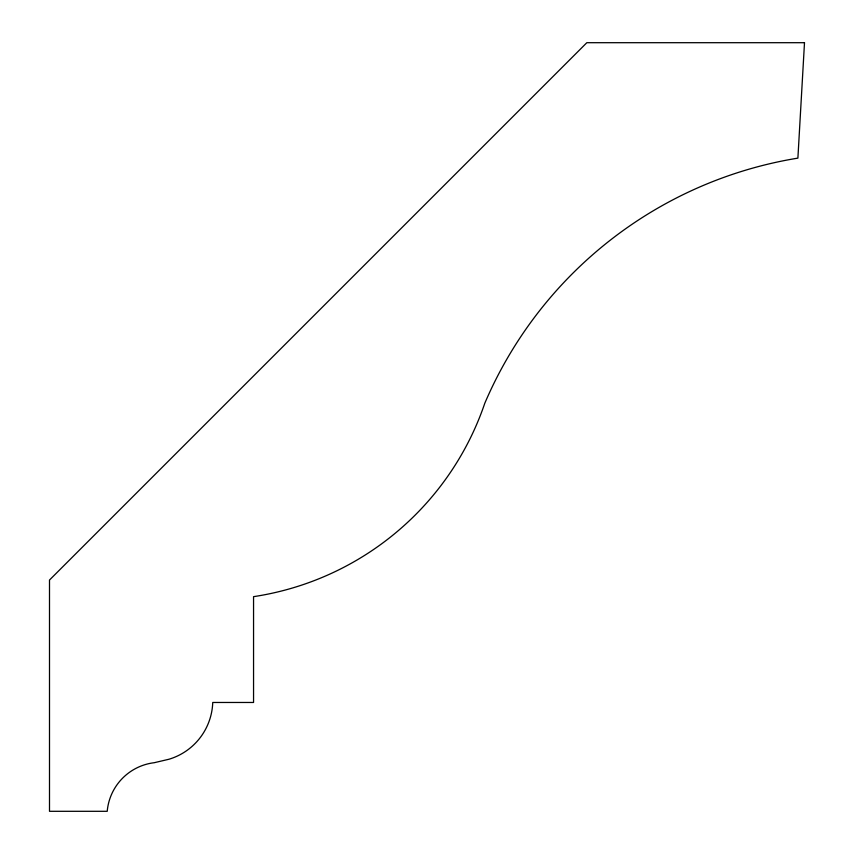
<?xml version="1.0" encoding="UTF-8"?>
<svg xmlns="http://www.w3.org/2000/svg" width="854" height="854" viewBox="0 0 854 854"><rect width="100%" height="100%" fill="white"/><g stroke="black" fill="none" stroke-linecap="round" stroke-linejoin="round"><path stroke-width="1.28" d="M804.5 42.7L797.892 158.129A412.695 412.695 0 0 0 484.816 403.195A290.072 290.072 0 0 1 253.553 596.658L253.553 702.468L212.742 702.468A61.456 61.456 0 0 1 169.06 759.217L154.296 762.697A53.653 53.653 0 0 0 107.22 811.3L49.5 811.3L49.5 580.037L586.837 42.7L804.5 42.7"/></g></svg>
